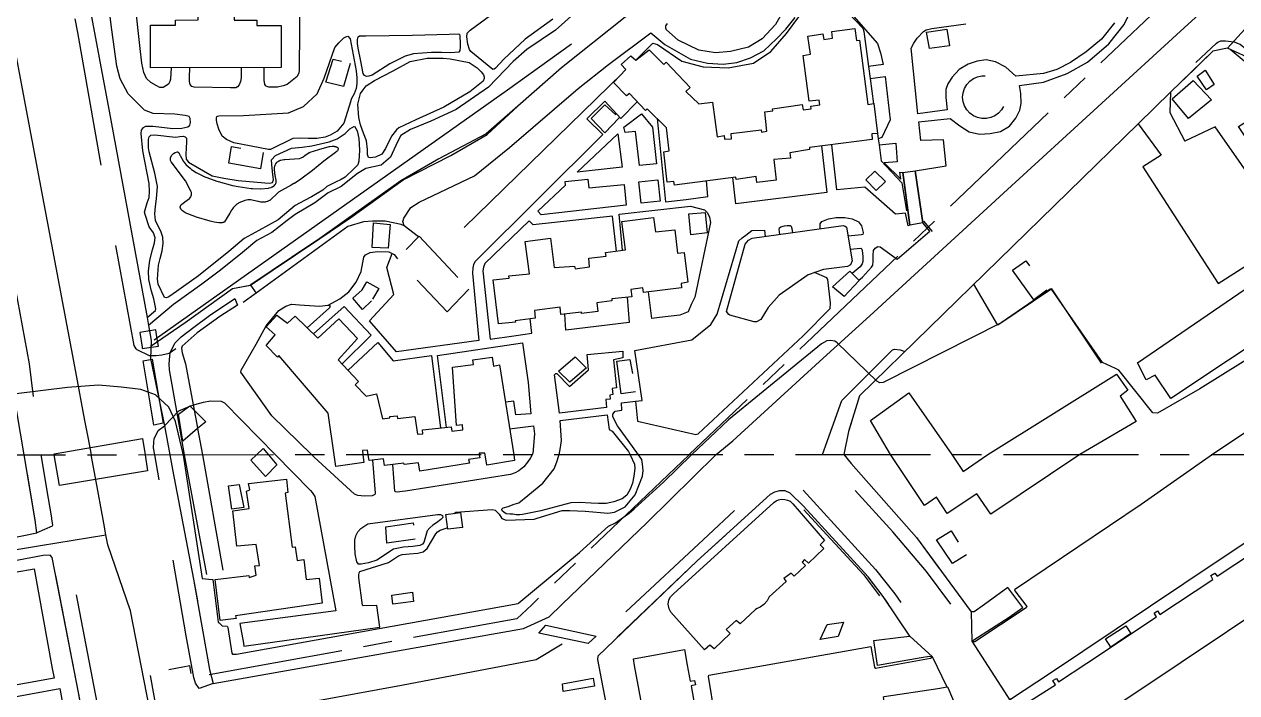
# Model space of a CAD drawing. Header units: millimetres. Extents: x 198785 to 203305, y 542885 to 545889.
# Drawn here: x 201065.2 to 201362.6, y 544445.9 to 544609.9 of the extents above; entities that cross this region are included whole.
import ezdxf

# ---------------------------------------------------------------- set-up
doc = ezdxf.new("R2010")
doc.units = ezdxf.units.MM
for name, pattern in [('FENCE_25K', [54.3, 28.7, -9.2, -16.4]), ('HIDDEN_BULD_25K', [28.8, 18.4, -10.4]), ('HIDDEN_EMD_25K', [50.97, 33.12, -5.36, 7.13, -5.36]), ('HIDDEN_IN_25K', [56.5, 36.5, -20])]:
    doc.linetypes.add(name, pattern=pattern)
for name, color, linetype in [('A0013114', 253, 'Continuous'), ('A0013117', 253, 'Continuous'), ('A0013118', 253, 'Continuous'), ('A0023214', 253, 'Continuous'), ('A0023217', 253, 'Continuous'), ('A0033324', 253, 'Continuous'), ('A0043325', 253, 'Continuous'), ('A0053326', 253, 'Continuous'), ('B0014111', 253, 'Continuous'), ('B0014115', 253, 'Continuous'), ('B0014116', 253, 'Continuous'), ('B0024120', 253, 'Continuous'), ('B0024127', 253, 'Continuous'), ('C0076117', 253, 'Continuous'), ('C0390130', 253, 'Continuous'), ('E0052114', 253, 'Continuous'), ('F0017111', 253, 'Continuous'), ('F0047224', 253, 'Continuous'), ('G0018117', 253, 'Continuous')]:
    doc.layers.add(name, color=color, linetype=linetype)

msp = doc.modelspace()

# ---------------------------------------------------------------- linework, layer by layer
at = {"layer": 'A0013114'}
for points in [[(201063.95, 544688.44), (201068.07, 544681.1), (201069.67, 544674), (201072.27, 544662.4), (201073.25, 544657.09), (201077.57, 544633.6), (201086.43, 544586.33), (201095.28, 544537.97), (201095.64, 544536), (201096.32, 544532.29), (201096.15, 544527.9), (201099.53, 544511.38), (201100.87, 544504.27)], [(201068.27, 544485.14), (201067.87, 544488.21), (201065.15, 544504.26)], [(201100.87, 544504.27), (201100.87, 544504.27)], [(201100.87, 544504.27), (201101.55, 544500.64), (201106.68, 544473.74), (201110.56, 544451.55), (201111.47, 544448.15), (201187.64, 544461.62)], [(201051.04, 544398.79), (201085.48, 544405.15), (201085.78, 544405.77), (201082.21, 544426.08), (201081.92, 544427.74), (201078.42, 544445.91), (201077.28, 544451.85), (201072.04, 544479.07), (201071.55, 544479.61), (201069.79, 544479.57)]]:
    msp.add_lwpolyline(points, dxfattribs=at)
at = {"layer": 'A0013117'}
for points in [[(201031.73, 544504.26), (201033.86, 544491.81), (201035.32, 544483.2), (201035.87, 544482.14), (201037.92, 544479.89), (201038.61, 544479.65), (201054.15, 544482.24), (201068.27, 544485.14)], [(201069.79, 544479.57), (201058.9, 544477.52), (201040.36, 544474.52), (201039.6, 544473.94), (201037.59, 544470.55), (201037.48, 544470.22), (201037.39, 544469.95), (201037.36, 544469.49), (201037.92, 544466.44), (201040.43, 544451.65), (201043.56, 544433.3), (201049.98, 544399.23), (201050.35, 544398.79), (201051.04, 544398.79)]]:
    msp.add_lwpolyline(points, dxfattribs=at)
at = {"layer": 'A0013118'}
for points in [[(201234.84, 544504.29), (201238.99, 544507.69), (201260.25, 544527.13), (201272.54, 544538.37), (201306.33, 544569.36), (201350.66, 544609.86), (201355.11, 544613.92), (201353.71, 544615.17), (201361.46, 544622.77), (201371.98, 544633.08), (201407.38, 544667.83), (201406.77, 544669.5)], [(201095.28, 544537.97), (201097.36, 544539.63), (201097.44, 544540.07), (201096.93, 544542.5), (201096.35, 544544.37), (201095.74, 544547.25), (201095.64, 544549.33), (201095.96, 544551.97), (201096.63, 544554.56), (201097.12, 544556.28), (201097.25, 544557.51), (201096.85, 544558.7), (201095.79, 544560.18), (201094.82, 544563.2), (201094.63, 544563.74), (201095.29, 544566.09), (201095.79, 544567.4), (201095.9, 544568.86), (201095.78, 544570.82), (201094.21, 544578.83), (201093.84, 544583.1), (201093.95, 544583.88), (201094.39, 544584.57), (201094.97, 544584.84), (201096.81, 544584.85), (201101.59, 544584.33), (201103.81, 544584.4), (201105.25, 544584.68), (201105.77, 544585.1), (201105.94, 544585.78), (201105.87, 544586.73), (201105.59, 544587.22), (201104.66, 544587.49), (201102.12, 544587.79), (201096.78, 544587.98), (201094.65, 544588.75), (201090.65, 544592.78), (201088.66, 544596.49), (201087.87, 544599.55), (201086.65, 544608.51), (201084.4, 544626.12)], [(201258.2, 544623.77), (201274.43, 544605.14), (201275.18, 544602.82), (201275.83, 544599.95), (201272.23, 544599.51)], [(201132.75, 544618.65), (201132.56, 544598.48), (201132.49, 544597.91), (201132.06, 544597.04), (201129.66, 544595.1), (201128.66, 544594.74), (201127.29, 544594.46), (201126.02, 544594.43), (201125.11, 544594.47), (201124.46, 544594.69), (201124.13, 544595.12), (201123.98, 544596.13), (201124.02, 544599.23)], [(201101.19, 544599.19), (201100.99, 544596.4), (201100.85, 544595.81), (201100.5, 544595.14), (201099.19, 544594.35), (201098.43, 544594.38), (201097.47, 544594.81), (201096.21, 544595.59), (201095.16, 544596.57), (201094.45, 544598.05), (201094.03, 544600.29), (201093.61, 544603.89), (201092.3, 544615.81)], [(201200.07, 544612.54), (201195.44, 544608.44), (201188.42, 544603.64), (201185.09, 544600.74), (201179.05, 544594.39), (201171.13, 544588.97), (201164.92, 544586.12), (201159.88, 544584.03), (201157.54, 544582.58), (201156.74, 544581.06), (201155, 544577.28), (201152.71, 544575.3), (201148.98, 544574.46), (201146.86, 544573.24), (201142.87, 544570.04), (201139.73, 544568.54), (201136.45, 544566.09), (201131.57, 544563.17), (201129.68, 544561.72), (201125.87, 544558.76), (201122.18, 544556.85), (201118.67, 544553.91), (201113.3, 544549.58), (201108.75, 544546.11), (201101.78, 544541.16), (201095.64, 544536)], [(201180.12, 544598.8), (201174.68, 544603.21), (201174.37, 544603.71), (201173.99, 544604.96), (201173.73, 544606.77), (201173.81, 544607.66), (201174.52, 544608.39), (201179.43, 544612.03)], [(201251.35, 544613.08), (201249.43, 544609.8), (201246.12, 544606.3), (201242.79, 544604.23), (201238.36, 544603.14), (201234.72, 544602.88)], [(201158.32, 544560.42), (201157.99, 544561.46), (201158.11, 544561.74), (201158.29, 544562.26), (201159.95, 544564.89), (201162.03, 544566.21), (201175.59, 544572.65), (201184.19, 544579.63), (201201.01, 544594.09), (201208.47, 544599.95), (201218.85, 544607.76), (201222.31, 544604.88), (201228.59, 544601.29), (201232.73, 544600.32), (201236.58, 544600.07), (201239.93, 544600.5), (201243.33, 544601.6), (201246.53, 544603.38), (201249.7, 544606.28), (201251.94, 544608.66), (201254.23, 544611.54)], [(201194.78, 544611.07), (201188.04, 544606.17), (201182.82, 544601.29), (201180.77, 544599.12), (201180.43, 544598.84), (201180.12, 544598.8)], [(201234.72, 544602.88), (201230.65, 544603.54), (201225.53, 544605.99), (201222.72, 544608.48), (201222.5, 544608.87), (201222.53, 544609.47), (201222.95, 544610.08)], [(201136.95, 544581.82), (201134.81, 544581.82), (201132.83, 544581.9), (201131.07, 544581.8), (201125.53, 544579.15), (201125.06, 544579.1), (201116.59, 544580.76), (201114.76, 544581.62), (201113.67, 544582.43), (201112.85, 544584.16), (201112.47, 544585.46), (201112.3, 544586.31), (201112.32, 544586.88), (201112.4, 544587.2), (201112.56, 544587.35), (201112.85, 544587.42), (201118.91, 544587.48), (201129.96, 544588.1), (201133.69, 544589.72), (201137.02, 544592.8), (201138.73, 544596.63), (201141.36, 544604.14), (201142.31, 544605.31), (201143.58, 544606.53), (201144.03, 544606.79), (201144.49, 544606.91), (201145.11, 544606.29), (201146.57, 544598.43), (201146.77, 544596.68), (201146.77, 544595.3), (201146.59, 544594.08), (201146.04, 544592.8), (201145.43, 544591.66), (201144.89, 544589.79), (201143.58, 544585.56), (201141.89, 544583.67), (201140.18, 544582.66), (201138.94, 544582.15), (201136.95, 544581.82)], [(201169.8, 544602.89), (201167.5, 544602.95), (201165.07, 544602.92), (201162.84, 544602.8), (201160.6, 544602.6), (201158.55, 544602.05), (201154.86, 544600.12), (201150.47, 544597.38), (201149.7, 544597.1), (201149.14, 544597.07), (201148.61, 544597.3), (201148.31, 544597.76), (201147.74, 544600.81), (201147.07, 544604.01), (201146.91, 544605.13), (201146.89, 544606.16), (201147.02, 544606.74), (201147.37, 544607.02), (201148.92, 544607.06), (201160.38, 544607.21), (201169.42, 544607.47), (201171.62, 544607.54), (201171.9, 544607.41), (201172, 544606.95), (201172.06, 544605.2), (201172.06, 544604.22), (201172.01, 544603.46), (201171.77, 544602.99), (201169.8, 544602.89)], [(201451.04, 544504.32), (201437.45, 544524.98), (201430.92, 544533.71), (201399.21, 544566.67), (201367.12, 544600.91), (201360.3, 544604.03), (201356.67, 544603.24), (201346.35, 544593.18), (201338.37, 544585.41), (201270.03, 544518.71), (201267.33, 544510), (201266.16, 544504.29)], [(201149.99, 544577.09), (201149.56, 544577.2), (201149.36, 544577.9), (201149.34, 544579.17), (201149.12, 544581.29), (201148.33, 544583.11), (201147.63, 544585.21), (201147.2, 544587.01), (201146.95, 544590.22), (201147.64, 544592.88), (201148.25, 544593.75), (201149.01, 544594.73), (201151.08, 544596.06), (201155.67, 544598.4), (201159.85, 544600.69), (201163.97, 544601.53), (201167.88, 544601.51), (201169.65, 544601.39), (201174.26, 544600.48), (201176.28, 544599.19), (201177.25, 544598.19), (201177.78, 544597.42), (201177.93, 544596.96), (201177.96, 544596.53), (201177.74, 544595.9), (201174.46, 544593.31), (201168.07, 544589.49), (201161.24, 544586.39), (201157.02, 544584.47), (201156.48, 544583.97), (201155.24, 544582.44), (201153.74, 544579.35), (201152.88, 544578), (201151.35, 544577.22), (201149.99, 544577.09)], [(201118.35, 544599.22), (201118.36, 544598.91), (201118.33, 544596.75), (201118.2, 544595.78), (201117.86, 544594.99), (201117.48, 544594.48), (201117.05, 544594.23), (201115.73, 544594.29), (201106.85, 544594.46), (201106.27, 544594.63), (201105.88, 544595.05), (201105.7, 544595.83), (201105.72, 544596.79), (201105.74, 544599.2)], [(201272.62, 544596.59), (201276.33, 544597.02), (201277.57, 544586.39), (201275.48, 544582.09), (201274.64, 544581.73)], [(201346.35, 544593.18), (201346.2, 544588.23), (201349.87, 544581.2)], [(201137.62, 544557.34), (201145.26, 544562.5), (201158.13, 544571.72), (201169.77, 544577.7), (201178.68, 544582.8), (201186.21, 544589.79)], [(201215.53, 544590.87), (201211.47, 544586.76), (201207.56, 544590.98), (201203.19, 544586.7), (201207.04, 544582.8), (201175.77, 544551.67), (201175.34, 544550.92), (201175.16, 544550.12), (201175.11, 544548.82), (201176.7, 544532.33), (201156.45, 544529.49), (201149.83, 544537.15), (201155.8, 544543.59), (201154.11, 544550.18), (201155.37, 544553.64)], [(201216.06, 544575.25), (201215.13, 544583.58), (201212.53, 544583.34), (201212.25, 544584.65), (201216.53, 544587.85), (201219.29, 544584.63), (201220.2, 544575.59), (201216.06, 544575.25)], [(201220.39, 544586.73), (201222.45, 544566.27), (201227.51, 544566.89), (201232.83, 544567.59), (201232.49, 544571.45)], [(201338.37, 544585.41), (201344, 544577.71)], [(201100.03, 544542.74), (201099.53, 544542.85), (201097.97, 544546.09), (201097.82, 544547.32), (201098.06, 544550.79), (201098.52, 544552.42), (201099, 544554.27), (201099.25, 544556.1), (201099.16, 544557.61), (201098.69, 544559.09), (201097.87, 544560.63), (201097.36, 544561.73), (201097.22, 544563.35), (201097.36, 544565.18), (201097.61, 544567.04), (201097.86, 544570.06), (201097.21, 544573.34), (201095.78, 544578.58), (201095.6, 544579.56), (201095.61, 544581.61), (201095.81, 544582.24), (201096.19, 544582.63), (201097.21, 544582.77), (201102.23, 544582.19), (201103.35, 544582.34), (201104.13, 544582.41), (201104.66, 544582.28), (201104.95, 544581.94), (201104.96, 544580.96), (201104.9, 544579.57), (201104.82, 544577.92), (201104.88, 544576.75), (201105.42, 544576.02), (201111.27, 544572.68), (201114.07, 544572.08), (201117.63, 544571.57), (201124.19, 544570.93), (201125.42, 544570.88), (201126.05, 544571.03), (201126.27, 544571.74), (201126.07, 544573.71), (201125.85, 544575.43), (201125.83, 544576.58), (201126.81, 544577.7), (201130.72, 544579.5), (201133.36, 544579.73), (201135.68, 544580.03), (201139.96, 544581.02), (201141.93, 544581.78), (201143.85, 544583.06), (201145.04, 544584.23), (201146.16, 544584.87), (201146.8, 544583.74), (201147.22, 544581.8), (201147.37, 544578.98), (201147.26, 544576.24), (201146.98, 544575.42), (201146.22, 544574.67), (201143.85, 544572.33), (201142.9, 544571.75), (201141.49, 544571.11), (201139.38, 544570.1), (201138.39, 544569.2), (201135.65, 544567.55), (201133.87, 544566.64), (201131.58, 544565.44), (201127.42, 544561.86), (201122.7, 544559.27), (201119.09, 544557.35), (201115.37, 544554.11), (201107.86, 544548.15), (201102.48, 544544.32), (201100.59, 544542.97), (201100.03, 544542.74)], [(201200.75, 544573.6), (201210.79, 544583.02), (201211.85, 544574.79), (201200.75, 544573.6)], [(201344, 544577.71), (201339.51, 544574.92), (201357.98, 544546.28), (201376.12, 544557.79), (201357.28, 544584.67), (201349.87, 544581.2)], [(201260.73, 544580), (201262.01, 544568.63), (201239.68, 544565.83), (201238.94, 544572.29)], [(201274.84, 544580.26), (201278.95, 544580.69), (201279.25, 544576.09), (201276.1, 544575.86), (201280.17, 544571.83), (201279.96, 544573.6), (201280.65, 544573.53), (201282.41, 544560.55), (201281.95, 544560.45), (201281.28, 544563.5), (201278.89, 544563.27), (201271.36, 544569.92), (201264.5, 544569.25), (201263.23, 544580.32)], [(201203.64, 544569.76), (201212.28, 544570.54), (201212.84, 544565.5), (201191.96, 544563.08), (201191.1, 544563.99), (201197.93, 544570.41), (201197.86, 544571.33), (201203.38, 544571.86), (201203.64, 544569.76)], [(201216.46, 544565.96), (201215.93, 544571.17), (201220.54, 544571.7), (201221.17, 544566.46), (201216.46, 544565.96)], [(201211.9, 544554.46), (201211.07, 544563.24), (201228.56, 544565.27), (201232.05, 544564.32), (201232.77, 544563.6), (201233.27, 544562.54), (201233.49, 544561.25), (201229.62, 544542.9), (201228.76, 544541.1), (201227.99, 544539.29), (201225.93, 544538.48), (201221.01, 544537.91), (201219.11, 544537.7), (201218.27, 544544.21)], [(201158.32, 544560.42), (201157.61, 544560.74), (201153.69, 544561.56), (201150.57, 544561.58), (201148.37, 544561.36), (201144.52, 544560.22), (201122, 544543.86)], [(201210.43, 544554.24), (201209.46, 544562.75), (201190.01, 544560.63), (201189.04, 544561.63), (201178.17, 544551.15), (201177.78, 544550.27), (201177.65, 544549.4), (201179.45, 544532.65), (201185.25, 544533.4), (201189.65, 544534.11), (201189.22, 544537.62)], [(201161.87, 544557.74), (201158.32, 544560.42)], [(201215.09, 544517.4), (201216.73, 544517.59), (201214.9, 544529.86), (201228.88, 544532.44), (201233.57, 544536.23), (201235.11, 544538.71), (201240.42, 544556.72), (201241.23, 544557.45), (201242.13, 544558.16), (201243.6, 544559.25), (201246.76, 544559.39), (201246.89, 544557.8)], [(201250.5, 544558.31), (201250.34, 544559.62), (201250.45, 544559.89), (201250.74, 544560.15), (201251.63, 544560.42), (201252.3, 544560.53), (201253.01, 544560.52), (201253.26, 544560.33), (201253.46, 544559.73), (201253.56, 544558.74)], [(201125.96, 544549.45), (201137.62, 544557.34)], [(201139.69, 544540.99), (201142.53, 544542.5), (201144.76, 544544.24), (201146.58, 544546.56), (201147.8, 544549.23), (201148.45, 544552.77), (201148.9, 544553.27), (201150.04, 544553.89), (201151.78, 544554.1), (201154.56, 544554), (201155.37, 544553.64)], [(201155.37, 544553.64), (201155.88, 544553.41), (201156.69, 544552.36)], [(201120.54, 544545.83), (201120.62, 544545.85), (201125.96, 544549.45)], [(201215.09, 544517.4), (201215.6, 544512.54), (201229.86, 544509.2), (201230.5, 544509.42), (201256.25, 544533.43), (201262.83, 544540.16), (201262.91, 544541.42), (201262.28, 544547.23), (201261.99, 544547.67), (201258.99, 544548.96)], [(201096.27, 544530.98), (201104.64, 544536.69), (201116.22, 544545.04), (201120.54, 544545.83)], [(201135.67, 544504.27), (201125.88, 544513.78), (201118.27, 544524.53), (201118.35, 544525.01), (201122.06, 544531.4), (201124.47, 544535.92), (201127.56, 544539.63), (201129.34, 544540.7), (201130.74, 544541.17), (201132.63, 544541.02), (201137.61, 544540.68), (201139.69, 544540.99)], [(201139.69, 544540.99), (201140.17, 544540.76), (201140.04, 544540.34), (201134.56, 544535.4)], [(201136.12, 544533.92), (201143.66, 544540.59), (201150.24, 544533.6), (201143.11, 544526.57)], [(201213.01, 544542.9), (201213.52, 544536.69), (201198.03, 544534.85), (201197.72, 544538.74)], [(201144.59, 544524.98), (201151.88, 544531.83), (201155.64, 544527.29), (201165.05, 544528.6), (201167.29, 544510.82)], [(201168.72, 544510.97), (201166.54, 544528.65), (201187.37, 544531.7), (201188.74, 544522), (201189.43, 544514.32), (201185.73, 544514.03), (201185.28, 544517.44), (201183.19, 544517.17)], [(201399.56, 544533.03), (201356.63, 544504.3)], [(201196.48, 544514.44), (201195.25, 544523.83), (201195.56, 544524.19), (201195.79, 544524.18), (201198.89, 544521.02), (201203.57, 544525.1), (201203.2, 544528.87), (201212.02, 544529.71), (201212.02, 544528.07), (201209.71, 544527.55), (201210.41, 544520.71), (201209.38, 544520.48), (201209.49, 544519.02), (201208.83, 544518.85), (201208.85, 544517.93), (201207.85, 544517.8), (201207.99, 544515.85), (201196.48, 544514.44)], [(201105.8, 544516.21), (201106.96, 544516.63), (201109.11, 544517.14), (201110.87, 544517.46), (201113.45, 544517.44), (201114.3, 544516.99), (201126.75, 544504.27)], [(201215.83, 544504.28), (201213.32, 544507.74), (201210.69, 544511.33), (201209.51, 544513.54), (201209.55, 544514.21), (201210.07, 544514.97), (201211.76, 544515.21), (201211.67, 544516.99), (201215.09, 544517.4)], [(201099.53, 544511.38), (201103.03, 544515), (201105.6, 544516.13)], [(201196.34, 544504.28), (201196.73, 544506.05), (201196.9, 544507.77), (201196.64, 544512.69), (201208.13, 544514.02), (201208.62, 544510.49), (201209.33, 544510.01), (201213.41, 544505.06), (201213.78, 544504.28)], [(201184.22, 544510.61), (201190.04, 544511.34), (201190.32, 544509.39), (201189.92, 544504.61), (201189.75, 544504.28)], [(201126.75, 544504.27), (201135.37, 544495.48), (201135.79, 544495.02), (201136.47, 544493.99), (201141.62, 544466), (201118, 544462.9), (201118.9, 544458.04), (201118.99, 544457.29), (201152.37, 544461.96), (201151.61, 544467.28), (201148.26, 544467.24), (201148.11, 544467.4), (201147.22, 544474.09), (201147.19, 544474.81), (201147.31, 544475.3), (201147.49, 544475.6), (201154.49, 544477.82), (201156.94, 544479.46), (201157.83, 544479.79), (201159.64, 544479.97), (201161.7, 544480.12), (201163.02, 544480.48), (201164, 544481.24), (201166.11, 544484.88), (201166.49, 544485.35), (201167.16, 544485.8), (201168.65, 544486.26), (201169.03, 544486.4)], [(201126.75, 544504.27), (201126.75, 544504.27)], [(201135.67, 544504.27), (201135.67, 544504.27)], [(201150.55, 544502.94), (201151.25, 544494.85), (201151.16, 544494.52), (201150.52, 544494.17), (201148.64, 544494.12), (201146.98, 544494.27), (201146.16, 544494.62), (201136.3, 544503.65), (201135.67, 544504.27)], [(201189.75, 544504.28), (201189.37, 544503.53), (201188.63, 544502.47), (201187.71, 544501.34), (201186.48, 544500.33), (201185.56, 544499.79), (201184.46, 544499.43), (201158.66, 544495.35), (201157.86, 544495.23), (201157.3, 544495.14), (201156.63, 544495.12), (201156.24, 544495.14), (201156.02, 544495.33), (201155.56, 544501.87)], [(201170.6, 544489.87), (201171.03, 544490.17), (201179.91, 544490.81), (201180.7, 544490.68), (201181.61, 544489.72), (201182.29, 544488.66), (201183.38, 544488.25), (201190.24, 544488.44), (201190.99, 544488.73), (201197.13, 544490.58), (201198.97, 544490.63), (201202.72, 544490.43), (201206.54, 544490.07), (201208.32, 544489.94), (201209.96, 544490.19), (201212.54, 544491.51), (201215.02, 544494.45), (201216.82, 544498.99), (201216.98, 544500.39), (201216.84, 544501.98), (201216.68, 544503.13), (201215.83, 544504.28)], [(201213.78, 544504.28), (201214.88, 544501.96), (201214.92, 544500.91), (201214.68, 544499.01), (201214.32, 544497.31), (201213.82, 544495.82), (201212.99, 544494.33), (201211.81, 544493.46), (201209.78, 544492.68), (201207.87, 544492.34), (201205.98, 544492.29), (201204.23, 544492.37), (201201.33, 544492.57), (201199.26, 544492.5), (201191.89, 544490.51), (201187.4, 544489.57), (201186.69, 544489.5), (201185.82, 544489.5), (201185.01, 544489.65), (201184.3, 544489.68), (201183.38, 544489.81), (201182.82, 544490.16), (201182.4, 544490.54), (201182.3, 544490.92), (201182.61, 544491.21), (201183.85, 544491.61), (201185.33, 544492.12), (201186.5, 544492.51), (201188.68, 544494.25), (201192.35, 544497.28), (201195.1, 544500.8), (201195.83, 544502.54), (201196.3, 544504.1), (201196.34, 544504.28)], [(201187.64, 544461.62), (201193.93, 544464.53), (201196.98, 544467.52), (201217.96, 544487.65), (201234.84, 544504.29)], [(201189.75, 544504.28), (201189.75, 544504.28)], [(201196.34, 544504.28), (201196.34, 544504.28)], [(201213.78, 544504.28), (201213.78, 544504.28)], [(201215.83, 544504.28), (201215.83, 544504.28)], [(201234.84, 544504.29), (201234.84, 544504.29)], [(201266.16, 544504.29), (201266.16, 544504.29)], [(201266.17, 544504.29), (201268.02, 544502.1), (201284.02, 544483.95), (201297.45, 544465.72), (201297.61, 544458.52), (201307.05, 544443.79), (201322.98, 544416.07), (201323.9, 544409.51), (201326.91, 544393), (201334.26, 544380.02), (201346.3, 544360.25), (201350.79, 544353.66), (201352.19, 544352.79), (201353.36, 544352.37), (201355.2, 544351.96), (201355.7, 544351.96), (201357.49, 544352.24), (201358.38, 544352.35), (201368.55, 544359.15)], [(201356.63, 544504.3), (201339.11, 544492.04), (201308.07, 544471.15), (201308.11, 544470.9), (201311.05, 544467.02), (201310.91, 544466.72), (201298.31, 544458.41), (201298.19, 544458.38), (201298.01, 544458.38), (201297.8, 544458.41), (201297.61, 544458.52)], [(201307.05, 544443.79), (201307.02, 544444.08), (201307.28, 544444.45), (201316.62, 544450.57), (201357.76, 544478.13), (201397.06, 544504.31)], [(201356.63, 544504.3), (201356.63, 544504.3)], [(201250.44, 544495.45), (201249.17, 544495.06), (201248.15, 544494.54), (201230.19, 544478.25), (201205.81, 544454.89), (201205.74, 544454.08), (201211.5, 544424.05), (201216.38, 544398.73), (201222.22, 544365.78), (201227.07, 544340.11), (201227.54, 544336.91), (201228.79, 544322.76), (201228.77, 544321.82), (201228.83, 544321.47), (201233.65, 544298.02), (201236.37, 544278.73), (201236.5, 544277.6), (201238.55, 544266.8), (201245.48, 544226), (201245.69, 544225.24), (201251.44, 544207.37)], [(201294.31, 544441.14), (201291.81, 544447.09), (201291.56, 544447.28), (201287.94, 544454.7), (201282.41, 544459.77), (201275.84, 544469.48), (201272.19, 544474.34), (201256.28, 544491.69), (201253.03, 544494.86), (201251.82, 544495.42), (201250.44, 544495.45)], [(201147.82, 544477.43), (201147.11, 544477.45), (201146.72, 544477.99), (201146.36, 544479.92), (201146.22, 544481.82), (201146.21, 544483.35), (201146.48, 544484.34), (201146.97, 544485.33), (201147.71, 544486.15), (201149.42, 544487.33), (201166.49, 544489.64), (201167.27, 544489.59), (201167.76, 544489.33), (201167.79, 544488.86), (201167.37, 544488.35), (201166.28, 544487.6), (201165.4, 544486.98), (201164.61, 544486.34), (201164, 544485.63), (201163.19, 544482.77), (201162.86, 544482.36), (201162.15, 544482.01), (201160.48, 544481.77), (201158.21, 544481.59), (201156.99, 544481.37), (201155.74, 544481.09), (201151.64, 544478.38), (201149.6, 544477.78), (201147.82, 544477.43)], [(201297.61, 544458.52), (201298.06, 544458.84), (201306.71, 544464.42), (201310.08, 544466.79), (201306.46, 544471.69), (201300.67, 544467.51), (201298.2, 544465.71), (201297.73, 544465.7), (201297.45, 544465.72)], [(201287.94, 544454.7), (201287.23, 544454.74), (201285.16, 544454.42), (201274.46, 544452.58), (201273.52, 544458.74), (201280.2, 544459.52), (201282.41, 544459.77)], [(201291.56, 544447.28), (201289.23, 544446.87), (201276.09, 544444.89), (201275.85, 544444.69), (201277.14, 544438.47), (201236.61, 544430.85), (201236.12, 544430.87), (201233.01, 544449.85), (201233.1, 544450.16), (201272.83, 544457.19), (201273.7, 544452.17), (201273.85, 544451.93), (201274, 544451.95), (201287.47, 544454.35), (201287.94, 544454.7)]]:
    msp.add_lwpolyline(points, dxfattribs=at)
at = {"layer": 'A0023214'}
for points in [[(201016.04, 544797.6), (201021.46, 544782.88), (201022.48, 544779.77), (201035.06, 544741.28), (201037.48, 544732.85), (201043.97, 544710.28), (201048.74, 544684.49), (201049.01, 544683.04), (201050.02, 544677.56), (201051.4, 544670.12), (201051.53, 544669.42), (201051.63, 544668.89), (201051.73, 544668.24), (201056.6, 544636.35), (201065.91, 544587.09), (201077.71, 544524.59), (201079.96, 544512.68), (201080.75, 544508.54), (201081.55, 544504.27), (201081.55, 544504.27)], [(201096.83, 544437.08), (201095.26, 544445.42), (201091.2, 544465.95), (201085.62, 544482.16), (201085.16, 544484.66), (201084.65, 544487.47), (201082.59, 544498.62), (201081.55, 544504.27)], [(201096.83, 544437.08), (201113.06, 544439.53), (201157.66, 544447.75), (201190.76, 544454.02), (201197.14, 544457.9)]]:
    msp.add_lwpolyline(points, dxfattribs=at)
at = {"layer": 'A0023217'}
msp.add_lwpolyline([(201031.9, 544476.13), (201038.74, 544477), (201039.61, 544477.11), (201069.12, 544482), (201085.16, 544484.66)], dxfattribs=at)
at = {"layer": 'A0033324', "linetype": 'HIDDEN_IN_25K', "flags": 128}
for points in [[(201065.15, 544504.26), (201065.15, 544504.26), (201062.42, 544520.2), (201050.84, 544583.57), (201039.26, 544646.93), (201036.02, 544665.5), (201039.53, 544666.32), (201040.94, 544666.36), (201047.73, 544628.43), (201055.14, 544587.86), (201059.73, 544562.76), (201066.35, 544526.53), (201069.21, 544504.26)], [(201096.32, 544532.29), (201096.27, 544530.98), (201104.64, 544536.69), (201116.22, 544545.04), (201120.62, 544545.85), (201122, 544543.86), (201117.7, 544540.74), (201100.67, 544529.14), (201098.92, 544528.71), (201097.49, 544528.55), (201095.88, 544528.55), (201092.83, 544529.97), (201092.6, 544530.21), (201092.14, 544531.06), (201085.84, 544565.25), (201078.28, 544607.81), (201073.91, 544632.12), (201073.77, 544633.43), (201073.97, 544634.23), (201074.47, 544635.03), (201076.78, 544637.93), (201077.57, 544633.6), (201086.43, 544586.33), (201095.28, 544537.97), (201095.64, 544536), (201096.32, 544532.29)], [(201451.04, 544504.32), (201451.04, 544504.32), (201437.45, 544524.98), (201430.92, 544533.71), (201399.21, 544566.67), (201367.12, 544600.91), (201360.3, 544604.03), (201356.67, 544603.24), (201346.35, 544593.18), (201344.39, 544591.27), (201344.12, 544591.72), (201344.15, 544592.09), (201344.31, 544592.58), (201357.58, 544605.26), (201357.95, 544605.45), (201358.66, 544605.82), (201359.84, 544605.82), (201361.96, 544605.52), (201363.32, 544605.01), (201363.39, 544604.98), (201366.23, 544602.67), (201394.63, 544573.78), (201423.94, 544543.72), (201432.9, 544535.02), (201451.17, 544506), (201452.28, 544504.32)], [(201260.94, 544504.29), (201265.68, 544517.54), (201278.13, 544529.98), (201278.61, 544530.14), (201279.98, 544530.02), (201281.16, 544529.58), (201270.03, 544518.71), (201267.33, 544510), (201266.16, 544504.29), (201266.16, 544504.29)], [(201097.16, 544504.27), (201097.16, 544504.27), (201096.87, 544505.96), (201096.9, 544507.32), (201097.02, 544508.21), (201098, 544510.18), (201099.53, 544511.38), (201100.87, 544504.27)], [(201069.21, 544504.26), (201069.21, 544504.26), (201071.03, 544493.5), (201071.83, 544488.8), (201071.87, 544488.48), (201072.07, 544487.11), (201071.99, 544486.71), (201068.27, 544485.14), (201067.87, 544488.21), (201065.15, 544504.26)], [(201100.87, 544504.27), (201100.87, 544504.27), (201101.55, 544500.64), (201106.68, 544473.74), (201110.56, 544451.55), (201111.47, 544448.15), (201108.05, 544446.92), (201107.13, 544448.24), (201106.76, 544449.66), (201104.85, 544459.84), (201101.18, 544481.15), (201097.16, 544504.27)], [(201266.17, 544504.29), (201268.02, 544502.1), (201284.02, 544483.95), (201297.45, 544465.72), (201295.71, 544464.58), (201294.96, 544464.59), (201294.46, 544464.86), (201286.51, 544475.63), (201278.22, 544485.35), (201260.94, 544504.29), (201260.94, 544504.29)], [(201256.22, 544495.57), (201273.98, 544476.1), (201278.71, 544470.18), (201284.16, 544462.24), (201284.29, 544461.21), (201284.04, 544460.64), (201282.41, 544459.77), (201275.84, 544469.48), (201272.19, 544474.34), (201256.28, 544491.69), (201253.03, 544494.86), (201251.82, 544495.42), (201250.44, 544495.45), (201249.17, 544495.06), (201248.15, 544494.54), (201230.19, 544478.25), (201205.81, 544454.89), (201206.35, 544458.11), (201206.71, 544459.36), (201207.28, 544460.36), (201207.97, 544461.3), (201232.88, 544484.56), (201245.02, 544495.84), (201247.03, 544497.06), (201249.28, 544497.71), (201251.77, 544497.65), (201253.53, 544497.26), (201255.04, 544496.57), (201256.22, 544495.57)], [(201088.2, 544401.58), (201051.41, 544394.79), (201051.04, 544394.79), (201050.86, 544394.84), (201049.98, 544399.23), (201050.35, 544398.79), (201051.04, 544398.79), (201085.48, 544405.15), (201085.78, 544405.77), (201082.21, 544426.08), (201081.92, 544427.74), (201078.42, 544445.91), (201072.04, 544479.07), (201071.55, 544479.61), (201074.51, 544480.12), (201074.94, 544480.19), (201075.6, 544480.21), (201075.94, 544480.01), (201085.85, 544428.47), (201086.99, 544422.01), (201089.94, 544405.2), (201088.2, 544401.58)]]:
    msp.add_lwpolyline(points, dxfattribs=at)
at = {"layer": 'A0043325'}
for points in [[(201154.92, 544560.77), (201154.41, 544554.92), (201150.5, 544555.07), (201150.86, 544561.13), (201154.92, 544560.77)], [(201099.26, 544512.02), (201096.95, 544511.53), (201096.79, 544512.47), (201096.02, 544517.01), (201094.29, 544527.28), (201096.56, 544527.67), (201099.26, 544512.02)], [(201072.5, 544504.27), (201072.5, 544504.27), (201072.45, 544504.51), (201094.16, 544508.22), (201094.79, 544504.27), (201094.79, 544504.27)], [(201094.79, 544504.27), (201095.42, 544500.36), (201073.77, 544496.72), (201072.5, 544504.27)], [(201205.47, 544459.77), (201203.51, 544457.96), (201191.36, 544460.49), (201193.09, 544462.47), (201205.47, 544459.77)], [(201205.06, 544447.5), (201197.38, 544446.16), (201197.16, 544448.1), (201204.7, 544449.44), (201205.06, 544447.5)]]:
    msp.add_lwpolyline(points, dxfattribs=at)
at = {"layer": 'A0053326'}
msp.add_lwpolyline([(201451.04, 544504.32), (201451.04, 544504.32), (201437.45, 544524.98), (201430.92, 544533.71), (201399.21, 544566.67), (201367.12, 544600.91), (201360.3, 544604.03), (201373.06, 544618.02), (201372.99, 544608.49), (201391.1, 544590.83), (201394.88, 544584.91), (201409.88, 544570.57), (201430.26, 544550.9), (201445.35, 544534.55), (201464.65, 544504.32), (201464.65, 544504.32)], dxfattribs=at)
at = {"layer": 'B0014111'}
for points in [[(201356.36, 544591.3), (201350.71, 544586.78), (201346.73, 544591.57), (201351.86, 544596.1), (201356.36, 544591.3)], [(201244.8, 544536.9), (201244.2, 544536.89), (201238.2, 544538.47), (201237.97, 544538.7), (201237.41, 544539.42), (201241.95, 544555.89), (201242.79, 544556.86), (201243.73, 544557.36), (201266.01, 544560.48), (201266.55, 544560.3), (201266.87, 544560.13), (201268.23, 544551.81), (201267.79, 544550.84), (201267.06, 544550.44), (201261.21, 544549.74), (201257.41, 544548.41), (201250.29, 544543.45), (201247.63, 544540.35), (201245.82, 544537.44), (201244.8, 544536.9)], [(201107.69, 544510.67), (201104.09, 544507.6), (201102.97, 544514.2), (201105.76, 544516.25), (201106.86, 544515.16), (201109.69, 544512.36), (201107.69, 544510.67)], [(201261.32, 544481.29), (201257.49, 544477.69), (201256.54, 544478.56), (201255.94, 544477.88), (201256.75, 544477.08), (201254.03, 544474.51), (201253.3, 544475.25), (201251.49, 544473.89), (201252.05, 544473.16), (201247.88, 544469.43), (201247.38, 544468.45), (201246.55, 544467.52), (201245.69, 544466.9), (201244.91, 544466.52), (201244.49, 544466.32), (201240.74, 544462.78), (201239.77, 544463.64), (201237.34, 544461.36), (201238.3, 544460.41), (201234.4, 544456.65), (201233.32, 544457.56), (201232.04, 544456.45), (201223.77, 544465.67), (201223.35, 544466.49), (201223.14, 544467.64), (201223.28, 544468.7), (201223.7, 544469.43), (201224.4, 544470.16), (201248.99, 544492.56), (201249.56, 544492.94), (201250.18, 544493.23), (201250.83, 544493.35), (201251.71, 544493.32), (201252.39, 544493.13), (201253.04, 544492.84), (201253.71, 544492.19), (201261.48, 544483.22), (201260.38, 544482.2), (201261.32, 544481.29)], [(201072.47, 544449.47), (201044.33, 544444.43), (201043.05, 544451.67), (201043, 544451.96), (201052.31, 544453.48), (201048.83, 544472.97), (201067.56, 544476.32), (201072.04, 544451.82), (201072.47, 544449.47)], [(201076.65, 544429.9), (201063.82, 544427.36), (201062.87, 544428.06), (201062.57, 544429.7), (201062.07, 544429.65), (201059.64, 544444.33), (201073.88, 544446.92), (201076.42, 544432.96), (201076.92, 544432.74), (201077.51, 544431.97), (201077.6, 544431.02), (201077.35, 544430.37), (201077.06, 544430.14), (201076.65, 544429.9)]]:
    msp.add_lwpolyline(points, dxfattribs=at)
at = {"layer": 'B0014115'}
for points in [[(201116.64, 544615.63), (201116.65, 544610.88), (201122.24, 544610.89), (201122.24, 544609.57), (201128.18, 544609.58), (201128.2, 544599.24), (201096.16, 544599.19), (201096.14, 544609.65), (201102.25, 544609.66), (201102.25, 544610.9), (201107.8, 544610.91), (201107.79, 544615.61), (201116.64, 544615.63)], [(201268.92, 544608.84), (201269.29, 544605.9), (201270, 544605.98), (201272.12, 544590.14), (201273.53, 544590.39), (201274.47, 544583.03), (201273.03, 544582.95), (201273.16, 544581.59), (201257.73, 544579.61), (201257.81, 544579.11), (201252.94, 544578.33), (201253.12, 544577.01), (201248.99, 544576.66), (201249.62, 544571.65), (201244.85, 544571.07), (201244.71, 544572.5), (201239.82, 544571.78), (201239.7, 544572.39), (201224.63, 544570.43), (201224.52, 544571.3), (201222.84, 544571.12), (201222.06, 544578.56), (201223.35, 544578.8), (201222.69, 544584.49), (201217.97, 544589.09), (201217.52, 544588.73), (201213.64, 544592.89), (201212.86, 544592.27), (201209.71, 544595.57), (201212.72, 544598.76), (201211.57, 544599.95), (201213.92, 544602.15), (201215.17, 544601.04), (201218.44, 544603.6), (201222.04, 544600.02), (201222.58, 544600.55), (201228.52, 544594.36), (201227.46, 544593.35), (201230.64, 544590.34), (201234, 544590.71), (201235.16, 544582.26), (201236.85, 544582.55), (201236.91, 544581.65), (201238.63, 544581.79), (201238.55, 544583.05), (201245.91, 544583.93), (201246.01, 544583.42), (201247.3, 544583.61), (201246.83, 544588.39), (201248.77, 544588.65), (201248.7, 544589.09), (201256, 544590.17), (201256.2, 544588.9), (201258.19, 544589.1), (201258.11, 544589.74), (201260.3, 544590.07), (201260.18, 544591.26), (201257.71, 544590.99), (201256.24, 544602.19), (201258.03, 544602.56), (201257.34, 544606.94), (201261.08, 544607.49), (201261.29, 544606.12), (201263.43, 544606.43), (201263.22, 544608.08), (201268.92, 544608.84)], [(201388.83, 544546.24), (201346.39, 544518.06), (201342.55, 544523.81), (201340.33, 544522.61), (201338.2, 544526.82), (201381.72, 544556.57), (201363.03, 544584.79), (201373.26, 544591.17), (201392.87, 544562.13), (201389.04, 544559.49), (201392.26, 544554.43), (201386.28, 544549.66), (201388.83, 544546.24)], [(201219.52, 544562.46), (201219.99, 544558.95), (201224.71, 544559.41), (201225.43, 544553.7), (201226.99, 544553.9), (201227.9, 544546.56), (201226.27, 544546.3), (201226.38, 544545.22), (201217.02, 544544.06), (201216.86, 544545.22), (201213.97, 544544.84), (201214.23, 544543.04), (201209.26, 544542.47), (201209.32, 544541.99), (201205.63, 544541.5), (201205.89, 544539.44), (201201.87, 544538.88), (201201.88, 544539.2), (201196.81, 544538.64), (201196.61, 544540.47), (201190.31, 544539.67), (201190.45, 544537.78), (201185.57, 544537.15), (201185.62, 544536.78), (201181.48, 544536.34), (201180.14, 544547.15), (201184.13, 544547.55), (201184.05, 544548.19), (201189.07, 544548.63), (201188.06, 544556.6), (201194.26, 544557.36), (201195.12, 544550.22), (201200.16, 544550.56), (201200.25, 544549.86), (201203.81, 544550.32), (201203.62, 544552.45), (201207.86, 544552.99), (201207.76, 544553.85), (201212.65, 544554.57), (201211.74, 544561.45), (201219.52, 544562.46)], [(201141.18, 544504.27), (201141.18, 544504.28), (201139.7, 544514.49), (201127.61, 544528.64), (201127.24, 544528.24), (201124.51, 544531.1), (201126.69, 544533.67), (201124.48, 544535.65), (201127.09, 544538.51), (201129.69, 544536.55), (201131.57, 544538.22), (201137.2, 544532.9), (201142.34, 544537.63), (201146.86, 544532.76), (201142.17, 544527.57), (201147.16, 544522.22), (201146.31, 544521.43), (201149.01, 544518.62), (201151.55, 544519.2), (201153.06, 544513.11), (201154.84, 544513.3), (201154.79, 544513.66), (201156.63, 544513.81), (201156.74, 544513.13), (201160.93, 544513.62), (201161.63, 544509.3), (201162.92, 544509.41), (201162.86, 544510.35), (201169.9, 544511.1), (201170.07, 544510.05), (201172.77, 544510.36), (201172.67, 544511.61), (201171.18, 544511.47), (201170.21, 544525.77), (201175.36, 544526.4), (201175.17, 544527.55), (201179.92, 544528.23), (201180.28, 544526.02), (201181.75, 544526.34), (201185.22, 544504.28), (201185.22, 544504.28)], [(201301.54, 544504.3), (201301.54, 544504.3), (201333.06, 544524.05), (201335.85, 544520.1), (201333.94, 544518.66), (201337.9, 544512.38), (201324.12, 544504.3), (201324.12, 544504.3)], [(201277.6, 544504.29), (201272.76, 544512.65), (201282.13, 544519.43), (201292.67, 544504.3)], [(201149.54, 544504.28), (201149.39, 544505.37), (201148.1, 544505.3), (201148.21, 544504.28), (201148.21, 544504.28)], [(201148.21, 544504.28), (201148.42, 544502.35), (201141.6, 544501.4), (201141.18, 544504.27)], [(201176.78, 544504.28), (201176.89, 544503.51), (201174.13, 544503.09), (201174.33, 544502.21), (201162.21, 544500.26), (201161.86, 544502.32), (201158.34, 544501.9), (201158.27, 544502.22), (201153.56, 544501.61), (201153.31, 544503.24), (201149.74, 544502.85), (201149.54, 544504.28), (201149.54, 544504.28)], [(201178.21, 544504.28), (201178.21, 544504.28), (201178.15, 544504.64), (201176.73, 544504.63), (201176.78, 544504.28), (201176.78, 544504.28)], [(201185.22, 544504.28), (201185.44, 544502.88), (201178.61, 544501.74), (201178.21, 544504.28)], [(201324.12, 544504.3), (201302.26, 544489.7), (201298.81, 544494.67), (201291.57, 544489.84), (201288.9, 544493.87), (201285.98, 544491.8), (201277.6, 544504.29), (201277.6, 544504.29)], [(201292.67, 544504.3), (201292.67, 544504.29), (201295.47, 544500.15), (201301.54, 544504.3)], [(201129.13, 544494.82), (201130.91, 544481.61), (201131.63, 544481.64), (201132.09, 544478.36), (201133.71, 544478.57), (201134.32, 544473.68), (201137.47, 544474.02), (201138.22, 544467.83), (201117, 544464.78), (201117.17, 544464.11), (201113.21, 544463.61), (201112.02, 544473.68), (201120.21, 544474.68), (201120.31, 544474.19), (201122.01, 544474.69), (201121.72, 544477.01), (201122.82, 544477.08), (201122.04, 544482.26), (201117.3, 544481.84), (201116.28, 544490.52), (201120.33, 544491.1), (201119.69, 544495.3), (201120.45, 544495.65), (201120.12, 544497.25), (201129.52, 544498.3), (201129.84, 544494.97), (201129.13, 544494.82)], [(201367.1, 544474.82), (201371.46, 544468.32), (201348.94, 544453.29), (201318.36, 544432.89), (201311.28, 544443.51), (201318.08, 544447.82), (201317.45, 544448.91), (201318.35, 544449.4), (201318.86, 544448.53), (201325.83, 544453.17), (201342.87, 544464.51), (201342.33, 544465.38), (201343.13, 544465.94), (201343.71, 544465.05), (201356.7, 544473.7), (201356.19, 544474.63), (201357.23, 544475.25), (201357.73, 544474.51), (201366.43, 544480.18), (201369.09, 544476.31), (201367.1, 544474.82)], [(201220.85, 544420.63), (201214.88, 544452.58), (201214.58, 544454.21), (201227.1, 544456.49), (201227.77, 544452.65)], [(201227.77, 544452.65), (201228.46, 544448.72), (201229.56, 544448.91), (201229.82, 544447.83), (201228.76, 544447.59), (201231.46, 544432.1)]]:
    msp.add_lwpolyline(points, dxfattribs=at)
at = {"layer": 'B0014116', "linetype": 'HIDDEN_BULD_25K', "flags": 128}
for points in [[(201292.08, 544604.53), (201287.19, 544603.92), (201286.43, 544607.89), (201291.47, 544608.69), (201292.08, 544604.53)], [(201145.13, 544600.25), (201143.46, 544594.6), (201139.13, 544595.65), (201140.91, 544601.31), (201145.13, 544600.25)], [(201302.23, 544586.95), (201301.15, 544586.72), (201300.05, 544586.72), (201298.97, 544586.95), (201297.97, 544587.4), (201297.08, 544588.04), (201296.34, 544588.86), (201295.79, 544589.82), (201295.45, 544590.86), (201295.34, 544591.96), (201295.45, 544593.05), (201295.79, 544594.1), (201296.34, 544595.05), (201297.08, 544595.87), (201297.97, 544596.52), (201298.97, 544596.96), (201300.05, 544597.19), (201301.15, 544597.19), (201302.23, 544596.96), (201303.23, 544596.52), (201304.12, 544595.87), (201304.86, 544595.05), (201305.41, 544594.1), (201305.75, 544593.05), (201305.87, 544591.96), (201305.75, 544590.86), (201305.41, 544589.82), (201304.86, 544588.86), (201304.12, 544588.04), (201303.23, 544587.4), (201302.23, 544586.95)], [(201357.01, 544595.09), (201355.14, 544593.81), (201352.83, 544597.16), (201354.8, 544598.61), (201357.01, 544595.09)], [(201211.1, 544586.92), (201207.59, 544583.22), (201204.19, 544586.73), (201207.58, 544590.09), (201211.1, 544586.92)], [(201123.72, 544578.44), (201123.07, 544574.42), (201115.35, 544575.75), (201115.95, 544579.86), (201123.72, 544578.44)], [(201276.43, 544571.31), (201274.16, 544569.07), (201271.63, 544571.72), (201273.76, 544573.86), (201276.43, 544571.31)], [(201232.65, 544558.73), (201228.68, 544558.23), (201228.18, 544563.36), (201232.15, 544563.7), (201232.65, 544558.73)], [(201174.21, 544544.85), (201168.88, 544539.3), (201156.6, 544552.26), (201162.01, 544557.88), (201174.21, 544544.85)], [(201315.99, 544544.61), (201312.76, 544542.3), (201307.58, 544549.52), (201310.82, 544551.84), (201315.99, 544544.61)], [(201150.31, 544542.05), (201148.12, 544539.89), (201145.78, 544542.7), (201148.02, 544544.68), (201149.2, 544546.69), (201152.09, 544545.02), (201150.31, 544542.05)], [(201269.98, 544547.04), (201266.26, 544543.08), (201263.44, 544545.44), (201267.65, 544549.32), (201269.98, 544547.04)], [(201203.03, 544525.56), (201198.96, 544522.05), (201196.17, 544524.75), (201200.29, 544528.29), (201203.03, 544525.56)], [(201215.12, 544519.7), (201211.57, 544519.2), (201210.54, 544527.22), (201213.73, 544527.64), (201215.12, 544519.7)], [(201122.15, 544504.27), (201123.79, 544505.77), (201125.06, 544504.27), (201125.06, 544504.27)], [(201125.06, 544504.27), (201127.13, 544501.8), (201124.37, 544498.97), (201120.73, 544502.97), (201122.15, 544504.27), (201122.15, 544504.27)], [(201119.01, 544491.31), (201116.06, 544490.91), (201115.26, 544496.64), (201117.85, 544496.98), (201119.01, 544491.31)], [(201172.68, 544486.46), (201169.09, 544485.98), (201168.55, 544489.59), (201172.19, 544490.09), (201172.68, 544486.46)], [(201161.04, 544483.58), (201154.12, 544482.56), (201153.82, 544486.59), (201160.53, 544487.54), (201161.04, 544483.58)], [(201296.29, 544479.7), (201292.86, 544477.62), (201288.95, 544483.41), (201292.51, 544485.57), (201296.29, 544479.7)], [(201160.66, 544468.28), (201155.59, 544467.65), (201155.3, 544469.84), (201160.39, 544470.54), (201160.66, 544468.28)], [(201264.81, 544459.71), (201260.35, 544458.93), (201262.08, 544462.64), (201266.14, 544463.17), (201264.81, 544459.71)], [(201336.62, 544460.38), (201331.7, 544457.1), (201330.4, 544459.09), (201335.36, 544462.28), (201336.62, 544460.38)]]:
    msp.add_lwpolyline(points, dxfattribs=at)
at = {"layer": 'B0024120', "linetype": 'FENCE_25K', "flags": 128}
msp.add_lwpolyline([(201360.95, 544603.73), (201373, 544593.74), (201403.98, 544561.6), (201419.55, 544545.24), (201430.69, 544533.47), (201450.08, 544504.32), (201450.08, 544504.32)], dxfattribs=at)
at = {"layer": 'B0024127'}
for points in [[(201094.1, 544530.3), (201098.05, 544530.93), (201097.68, 544533.21), (201097.42, 544534.88), (201094.96, 544534.49), (201093.47, 544534.25), (201094.04, 544530.66)], [(201094.04, 544530.66), (201094.1, 544530.3)]]:
    msp.add_lwpolyline(points, dxfattribs=at)
at = {"layer": 'C0076117'}
for points in [[(201104.5, 544504.27), (201103.75, 544508.49), (201100.77, 544525.07), (201100.67, 544526.54), (201100.84, 544528.42), (201100.98, 544529.3), (201102.07, 544531.67), (201103.63, 544533.17), (201106.75, 544535.55), (201110.59, 544538.41), (201116.84, 544542.6), (201117.46, 544540.98), (201113.16, 544538.2), (201107.54, 544534.14), (201103.89, 544530.94), (201103.76, 544530.44), (201103.89, 544529.27), (201104.73, 544526.6), (201106.86, 544515.16), (201107.49, 544511.79), (201107.69, 544510.67), (201108.86, 544504.27)], [(201104.5, 544504.27), (201104.5, 544504.27)], [(201109.95, 544474.9), (201104.5, 544504.27)], [(201108.86, 544504.27), (201108.86, 544504.27)], [(201108.86, 544504.27), (201113.84, 544475.92)]]:
    msp.add_lwpolyline(points, dxfattribs=at)
at = {"layer": 'C0390130'}
msp.add_lwpolyline([(201285.57, 544561.15), (201282.41, 544560.55), (201280.65, 544573.53), (201283.65, 544573.91), (201285.57, 544561.15)], dxfattribs=at)
at = {"layer": 'E0052114'}
msp.add_lwpolyline([(201130.6, 544570.42), (201127.54, 544568.68), (201127.46, 544568.6), (201125.38, 544566.65), (201125.27, 544566.6), (201124.82, 544566.39), (201124.7, 544566.35), (201124.45, 544566.28), (201124.21, 544566.23), (201124.07, 544566.22), (201123.71, 544566.2), (201123.58, 544566.2), (201123.45, 544566.21), (201123.2, 544566.25), (201122.58, 544566.38), (201122.45, 544566.42), (201120.75, 544566.8), (201120.62, 544566.8), (201120.13, 544566.78), (201120, 544566.76), (201119.38, 544566.64), (201119.26, 544566.61), (201118.66, 544566.41), (201118.43, 544566.32), (201117.82, 544566.02), (201117.61, 544565.9), (201117.33, 544565.71), (201116.97, 544565.43), (201116.89, 544565.35), (201116.56, 544565.01), (201116.41, 544564.83), (201116.06, 544564.35), (201116, 544564.24), (201115.6, 544563.51), (201114.26, 544561.36), (201114.18, 544561.32), (201114.1, 544561.29), (201114.01, 544561.26), (201113.83, 544561.21), (201113.73, 544561.19), (201113.34, 544561.15), (201113.12, 544561.15), (201112.89, 544561.16), (201112.33, 544561.22), (201111.75, 544561.33), (201110.78, 544561.56), (201107.4, 544562.57), (201105.28, 544563.34), (201105.05, 544563.44), (201104.52, 544563.72), (201104.32, 544563.84), (201104.23, 544563.9), (201103.99, 544564.09), (201103.91, 544564.16), (201103.66, 544564.42), (201103.61, 544564.49), (201103.52, 544564.63), (201103.49, 544564.7), (201103.46, 544564.77), (201103.44, 544564.84), (201103.42, 544564.91), (201103.42, 544564.98), (201103.42, 544565.05), (201103.42, 544565.11), (201103.43, 544565.18), (201103.45, 544565.23), (201103.5, 544565.35), (201103.53, 544565.41), (201103.57, 544565.46), (201103.65, 544565.56), (201103.74, 544565.66), (201103.79, 544565.71), (201104.47, 544566.22), (201104.54, 544566.27), (201105.69, 544567.13), (201105.74, 544567.18), (201105.95, 544567.46), (201105.98, 544567.52), (201106.01, 544567.58), (201106.08, 544567.74), (201106.12, 544567.86), (201106.15, 544567.97), (201106.16, 544568.04), (201106.18, 544568.16), (201106.18, 544568.23), (201106.16, 544568.52), (201106.14, 544568.58), (201106.05, 544568.94), (201106.02, 544569), (201105.99, 544569.06), (201105.97, 544569.12), (201104.69, 544571.43), (201101.17, 544576.09), (201101, 544576.48), (201101.03, 544577.08), (201101.28, 544577.63), (201101.74, 544578.16), (201102.14, 544578.37), (201102.74, 544578.53), (201102.75, 544578.53), (201102.79, 544578.53), (201102.82, 544578.51), (201102.85, 544578.5), (201102.88, 544578.48), (201102.92, 544578.45), (201102.96, 544578.42), (201102.99, 544578.39), (201103.02, 544578.35), (201103.13, 544578.22), (201103.16, 544578.16), (201103.26, 544577.98), (201103.32, 544577.84), (201103.35, 544577.76), (201103.39, 544577.68), (201104.2, 544576.23), (201104.27, 544576.14), (201104.82, 544575.47), (201104.91, 544575.39), (201105.84, 544574.56), (201106.21, 544574.27), (201107.35, 544573.5), (201107.47, 544573.42), (201108.94, 544572.66), (201109.08, 544572.6), (201112.39, 544571.37), (201112.74, 544571.27), (201116.26, 544570.32), (201117.61, 544570.04), (201120.85, 544569.57), (201121.17, 544569.54), (201123.1, 544569.5), (201123.22, 544569.51), (201125.05, 544569.69), (201125.19, 544569.72), (201125.69, 544569.85), (201125.77, 544569.88), (201125.99, 544569.98), (201126.05, 544570.01), (201126.38, 544570.21), (201126.44, 544570.26), (201126.64, 544570.46), (201126.69, 544570.53), (201126.77, 544570.64), (201126.84, 544570.76), (201126.87, 544570.81), (201126.9, 544570.88), (201126.93, 544571.01), (201126.95, 544571.08), (201126.96, 544571.22), (201126.96, 544571.36), (201126.96, 544571.43), (201126.93, 544571.59), (201126.7, 544572.77), (201126.52, 544574.16), (201126.52, 544574.26), (201126.55, 544574.71), (201126.56, 544574.8), (201126.59, 544574.98), (201126.64, 544575.15), (201126.67, 544575.24), (201126.82, 544575.58), (201126.87, 544575.66), (201127.08, 544575.96), (201127.16, 544576.04), (201127.31, 544576.17), (201127.39, 544576.23), (201127.57, 544576.35), (201127.68, 544576.4), (201127.89, 544576.49), (201128, 544576.52), (201128.11, 544576.55), (201128.45, 544576.62), (201128.8, 544576.65), (201129.04, 544576.66), (201132.57, 544576.9), (201132.7, 544576.93), (201133.06, 544577.07), (201133.28, 544577.17), (201133.47, 544577.27), (201133.57, 544577.34), (201133.97, 544577.65), (201135.07, 544578.37), (201135.18, 544578.43), (201135.29, 544578.47), (201137.4, 544579.17), (201139.95, 544579.86), (201140.1, 544579.88), (201140.66, 544579.94), (201140.79, 544579.94), (201141.16, 544579.92), (201141.28, 544579.9), (201141.5, 544579.86), (201141.6, 544579.83), (201141.77, 544579.77), (201141.86, 544579.73), (201141.93, 544579.69), (201142, 544579.65), (201142.06, 544579.6), (201142.11, 544579.55), (201142.15, 544579.49), (201142.18, 544579.43), (201142.19, 544579.38), (201142.2, 544579.32), (201142.19, 544579.25), (201142.17, 544579.18), (201142.15, 544579.11), (201142.11, 544579.04), (201142.07, 544578.97), (201141.97, 544578.83), (201141.9, 544578.76), (201141.68, 544578.53), (201141.59, 544578.45), (201141.49, 544578.38), (201138.67, 544576.29), (201135.86, 544574.01), (201132.99, 544571.87), (201131.41, 544570.83), (201131.31, 544570.77), (201130.6, 544570.42)], dxfattribs=at)
at = {"layer": 'F0017111', "elevation": 30}
for points in [[(201384.78, 544539.93), (201353.52, 544520.45), (201343.11, 544514.44), (201341.95, 544514.58), (201333.68, 544525.02), (201332.81, 544525.46), (201329.62, 544526.91), (201317.1, 544544.88), (201316.84, 544544.92), (201304.8, 544536.62), (201275.86, 544521.96), (201275.03, 544521.94), (201274.29, 544522.29), (201264.56, 544531.75), (201263.97, 544532.12), (201262.91, 544532.26), (201262.01, 544532.21), (201260.75, 544531.5), (201237.92, 544512.8), (201228.87, 544504.29), (201228.87, 544504.29)], [(201104.13, 544504.27), (201104.13, 544504.27), (201104.04, 544504.8), (201102.27, 544512.4), (201100.6, 544515.92), (201097.32, 544518.93), (201093.72, 544520.25), (201088.93, 544520.88), (201083.4, 544521.36), (201075.77, 544520.73), (201063.13, 544519.2)], [(201104.14, 544504.2), (201104.13, 544504.27)], [(201104.14, 544504.2), (201108.79, 544473.87), (201111.22, 544473.66), (201111.39, 544473.63), (201112.69, 544463.23), (201112.94, 544463), (201113.68, 544462.28), (201114.92, 544462.22), (201115.06, 544461.93), (201116.04, 544455.6), (201116.27, 544455.36), (201117.19, 544455.38), (201186.29, 544467.8), (201186.45, 544467.96), (201201.35, 544480.28), (201208.5, 544486.73), (201210.21, 544487.57), (201213.53, 544489.9), (201214.74, 544490.96), (201221.99, 544497.56), (201228.8, 544504.22)], [(201228.87, 544504.29), (201228.8, 544504.22)]]:
    msp.add_lwpolyline(points, dxfattribs=at)
at = {"layer": 'F0047224'}
for points in [[(201226.91, 544617.39), (201222.38, 544616.16), (201219.09, 544615.18), (201212.57, 544611.62), (201196.93, 544599.19), (201186.21, 544589.79)], [(201215.14, 544601.06), (201219.37, 544605.19), (201220.51, 544604.9), (201226.42, 544600.83), (201231.69, 544599.38), (201237.78, 544599.14), (201244.01, 544600.29), (201248.32, 544603.18), (201252.11, 544607.61), (201255.17, 544611.67), (201256.58, 544613.29), (201265.11, 544614.64), (201267.34, 544612.62), (201270.84, 544608.89), (201271.07, 544608.05), (201272.23, 544599.51)], [(201269.91, 544547.11), (201270.78, 544547.84), (201272.99, 544550.25), (201273.27, 544550.76), (201273.36, 544551.74), (201273.35, 544553.24), (201273.48, 544554.35), (201273.88, 544554.93), (201274.52, 544555.37), (201275.07, 544555.3), (201279.27, 544552.2), (201287.29, 544559.07), (201285.57, 544561.15), (201283.65, 544573.91), (201291.26, 544575.16), (201290.6, 544581.52), (201285.08, 544581.38), (201284.57, 544585.89), (201292.26, 544586.77), (201294.62, 544584.92), (201296.94, 544583.48), (201299.48, 544582.91), (201302.09, 544583.04), (201304.6, 544583.55), (201306.79, 544584.87), (201308.41, 544586.84), (201309.36, 544588.81), (201309.72, 544590.42), (201309.64, 544592.91), (201309.3, 544594.87), (201315.19, 544595.63), (201320.94, 544597.76), (201325.95, 544600.54), (201331.22, 544605.02), (201334.96, 544609.77), (201337.35, 544614.66)], [(201308.36, 544597.14), (201305.93, 544599.35), (201303.43, 544600.68), (201301.11, 544601.14), (201298.92, 544600.79), (201296.69, 544600.07), (201294.47, 544598.78), (201292.75, 544596.92), (201291.68, 544595.21), (201291.19, 544593.89), (201291.24, 544591.9), (201291.54, 544588.89), (201284.34, 544587.92), (201282.73, 544603.98), (201283.33, 544605.2), (201284.16, 544606.42), (201285.74, 544608.05), (201286.42, 544608.51), (201287.81, 544608.85), (201296.1, 544609.99)], [(201332.59, 544610.24), (201329.41, 544606.17), (201325.64, 544603.08), (201321.78, 544600.49), (201318.43, 544598.76), (201315.2, 544597.76), (201308.36, 544597.14)], [(201097.02, 544532.45), (201183.68, 544593.77), (201199.38, 544605.05)], [(201173.09, 544559.99), (201211.89, 544597.89)], [(201272.23, 544599.51), (201272.62, 544596.59)], [(201272.62, 544596.59), (201273.47, 544590.38)], [(201186.21, 544589.79), (201178.47, 544582.99), (201166.82, 544576.83), (201157.56, 544571.48), (201137.62, 544557.34)], [(201274.47, 544583.03), (201274.64, 544581.73)], [(201274.64, 544581.73), (201274.84, 544580.26)], [(201274.84, 544580.26), (201275.37, 544576.37), (201280.4, 544570.93), (201281.54, 544564.11)], [(201260.36, 544559.69), (201260.4, 544560.93), (201260.82, 544561.51), (201262.4, 544562.15), (201264.32, 544562.48), (201266.41, 544562.48), (201268.21, 544562.17), (201269.77, 544561.43), (201270.56, 544560.41), (201270.9, 544558.75), (201270.86, 544558.33), (201270.54, 544558.23), (201267.24, 544557.89)], [(201285.7, 544561.59), (201287.83, 544559.04)], [(201137.62, 544557.34), (201135.47, 544555.82), (201125.96, 544549.45)], [(201267.76, 544554.66), (201270.33, 544554.96), (201270.61, 544554.67), (201270.81, 544553.82), (201270.86, 544552.75), (201270.83, 544551.67), (201270.73, 544551.13), (201270.18, 544550.38), (201268.25, 544548.73)], [(201125.96, 544549.45), (201120.54, 544545.83)], [(201329.41, 544526.77), (201317.22, 544544.95), (201304, 544536.02), (201298.07, 544546.08)], [(201256.42, 544490.78), (201262.06, 544484.65), (201271, 544474.89), (201274.94, 544469.62)]]:
    msp.add_lwpolyline(points, dxfattribs=at)
at = {"layer": 'G0018117', "linetype": 'HIDDEN_EMD_25K', "flags": 128}
for points in [[(201746.09, 544504.36), (201746.09, 544504.36), (201733.86, 544509.92), (201712.84, 544519.49), (201474.47, 544627.97), (201402.52, 544674.32), (201399.55, 544671.49), (201402.15, 544669.81), (201361.44, 544631.05), (201360.82, 544630.46), (201357.08, 544626.9), (201228.29, 544504.29), (201228.29, 544504.29)], [(201228.22, 544504.22), (201189.63, 544467.48), (201185.99, 544464.01), (201106.27, 544449.51), (201105.74, 544452.47), (201095.9, 544450.67), (201106.86, 544390.19), (201096.99, 544388.51), (201087.13, 544386.83), (201051.66, 544380.77), (201043.77, 544379.42), (201007.75, 544373.28), (201007.32, 544373.2), (200934.9, 544360.84), (200928.84, 544359.81), (200882.09, 544351.83), (200881.73, 544338.57), (200873.73, 544338.76), (200855.55, 544339.19), (200825.77, 544339.88), (200819.71, 544340.02), (200778.92, 544338.87), (200781.82, 544335.63), (200839.29, 544271.25), (200852.59, 544256.36), (200899.28, 544204.07), (200850.24, 544190.16), (200775.36, 544149.11), (200745.42, 544171.93), (200705.87, 544182.47), (200671.15, 544191.45), (200646.03, 544170.27), (200632.45, 544158.52), (200613.45, 544151.17), (200603.35, 544147.6), (200578.37, 544143.37), (200543.54, 544137.47), (200518.14, 544147.88), (200501.98, 544154.11), (200485.84, 544152.04), (200484.03, 544151.79), (200482.7, 544151.6), (200478.2, 544150.9), (200449.46, 544144.93), (200447.83, 544144.6), (200446.73, 544144.37), (200444.53, 544143.9), (200439.82, 544142.89), (200438.18, 544138.17), (200438.1, 544137.95), (200427.88, 544128.09), (200388.52, 544097.85), (200371.53, 544088.36), (200352.29, 544070.81), (200311.63, 544056.73), (200310.71, 544032.52), (200309.94, 544013.09), (200313.87, 543952.41), (200312.68, 543947.33), (200307.93, 543927.88), (200302.74, 543915.25), (200289.59, 543882.29), (200288.97, 543881.37), (200278.01, 543865.28), (200260.28, 543838.66), (200249.52, 543826.1), (200233.36, 543807.17), (200211.65, 543781.83), (200204.03, 543758.76), (200203.24, 543756.19), (200202.28, 543753.03), (200201.83, 543751.54), (200199.97, 543745.47), (200199.53, 543744), (200198.78, 543741.55), (200198.27, 543739.87), (200198.23, 543739.74), (200174.57, 543714.36), (200161.99, 543703.1), (200154.17, 543687.89), (200134.69, 543649.36), (200133.16, 543646.34), (200121.39, 543629.25), (200110.96, 543613.77), (200076.39, 543593.4), (200026.01, 543595.66)], [(201228.22, 544504.22), (200884.25, 544504.17)], [(201746.2, 544504.31), (201326.38, 544504.23), (201228.22, 544504.22)], [(201228.29, 544504.29), (201228.22, 544504.22), (201228.22, 544504.22)]]:
    msp.add_lwpolyline(points, dxfattribs=at)

doc.saveas('drawing.dxf')
